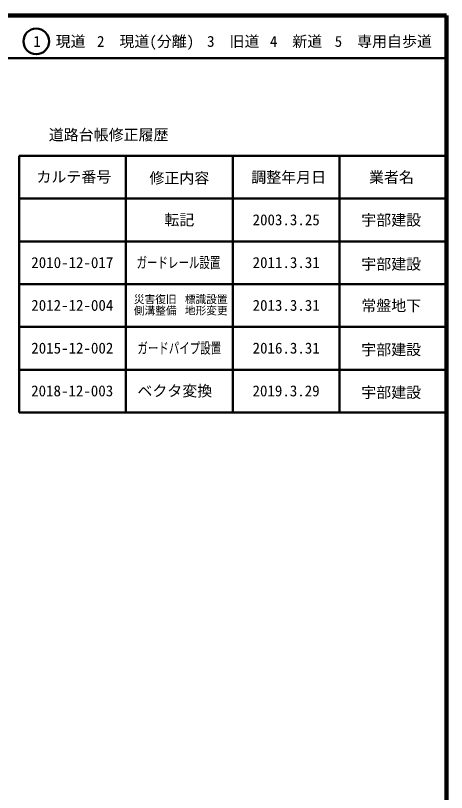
# Model space of a CAD drawing. Units: millimetres, scale not verified. Extents: x 40000 to 680000, y 20000 to 380000.
# Drawn here: x 579187 to 680000, y 198357 to 380000 of the extents above; entities that cross this region are included whole.
import ezdxf
from ezdxf.enums import TextEntityAlignment as Align

# ---------------------------------------------------------------- set-up
doc = ezdxf.new("R2010")
doc.units = ezdxf.units.MM
doc.header["$LTSCALE"] = 1000
for name, color, linetype, lineweight in [('M-TTL', 2, 'Continuous', 140), ('M-TTL-FRAM', 2, 'Continuous', 50), ('M-TTL-LINE', 7, 'Continuous', 50), ('M-TTL-TXT', 7, 'Continuous', 50)]:
    doc.layers.add(name, color=color, linetype=linetype, lineweight=lineweight)
doc.styles.add('ＭＳ ゴシック', font='')
doc.styles.get('ＭＳ ゴシック').set_extended_font_data('MS Gothic')

msp = doc.modelspace()

# ---------------------------------------------------------------- linework, layer by layer
at = {"layer": 'M-TTL'}
for p, q in [((680000, 380000), (40000, 380000)), ((680000, 20000), (680000, 380000))]:
    msp.add_line(p, q, dxfattribs=at)
at = {"layer": 'M-TTL-FRAM'}
for p, q in [((580000, 347197), (580000, 287197)), ((580000, 347197), (680000, 347197)), ((580000, 287197), (680000, 287197))]:
    msp.add_line(p, q, dxfattribs=at)
at = {"layer": 'M-TTL-LINE'}
for p, q in [((40000, 370000), (680000, 370000)), ((605000, 347197), (605000, 287197)), ((630000, 347197), (630000, 287197)), ((655000, 347197), (655000, 287197)), ((580000, 337197), (680000, 337197)), ((580000, 327197), (680000, 327197)), ((580000, 317197), (680000, 317197)), ((580000, 307197), (680000, 307197)), ((580000, 297197), (680000, 297197))]:
    msp.add_line(p, q, dxfattribs=at)
at = {"layer": 'M-TTL-TXT'}
msp.add_circle((584031, 373958), 3000, dxfattribs=at)

# ---------------------------------------------------------------- texts
at = {"layer": 'M-TTL-TXT', "style": 'ＭＳ ゴシック'}
for s, p in [('1\u3000現道', (589448, 373958)), ('2\u3000現道(分離)', (609619, 373958)), ('3\u3000旧道', (630121, 373958)), ('4\u3000新道', (644824, 373958)), ('5\u3000専用自歩道', (665228, 373958)), ('道路台帳修正履歴', (600968, 352113)), ('カルテ番号', (592839, 342277)), ('修正内容', (617509, 342023)), ('調整年月日', (643089, 342197)), ('業者名', (667134, 342197)), ('転記', (617500, 332245)), ('2003.3.25', (642500, 332245)), ('宇部建設', (667077, 332189)), ('宇部建設', (667077, 321889)), ('宇部建設', (667077, 301889)), ('宇部建設', (667077, 291889))]:
    msp.add_text(s, height=2566, dxfattribs=at).set_placement(p, align=Align.MIDDLE_CENTER)
for s, height, p in [('2010-12-017', 2566, (592464, 320196)), ('2011.3.31', 2566, (642500, 320196)), ('災害復旧', 1833, (611870, 312182)), ('標識設置', 1833, (623801, 312178)), ('2012-12-004', 2566, (592464, 310196)), ('2013.3.31', 2566, (642500, 310196)), ('常盤地下', 2566, (667077, 310139)), ('側溝整備', 1833, (611870, 309526)), ('地形変更', 1833, (623801, 309551)), ('2015-12-002', 2566, (592464, 300196)), ('2016.3.31', 2566, (642500, 300196))]:
    msp.add_text(s, height=height, dxfattribs=at).set_placement(p, align=Align.BOTTOM_CENTER)
at = {"layer": 'M-TTL-TXT', "style": 'ＭＳ ゴシック', "width": 0.7}
for s, p in [('ガードレール設置', (607500, 320196)), ('ガードパイプ設置', (607700, 300196))]:
    msp.add_text(s, height=2566, dxfattribs=at).set_placement(p, align=Align.BOTTOM_LEFT)
at = {"layer": 'M-TTL-TXT', "style": 'ＭＳ ゴシック'}
for s, p in [('2018-12-003', (582839, 290196)), ('ベクタ変換', (607700, 290196)), ('2019.3.29', (634625, 290196))]:
    msp.add_text(s, height=2566, dxfattribs=at).set_placement(p, align=Align.BOTTOM_LEFT)

doc.saveas('drawing.dxf')
